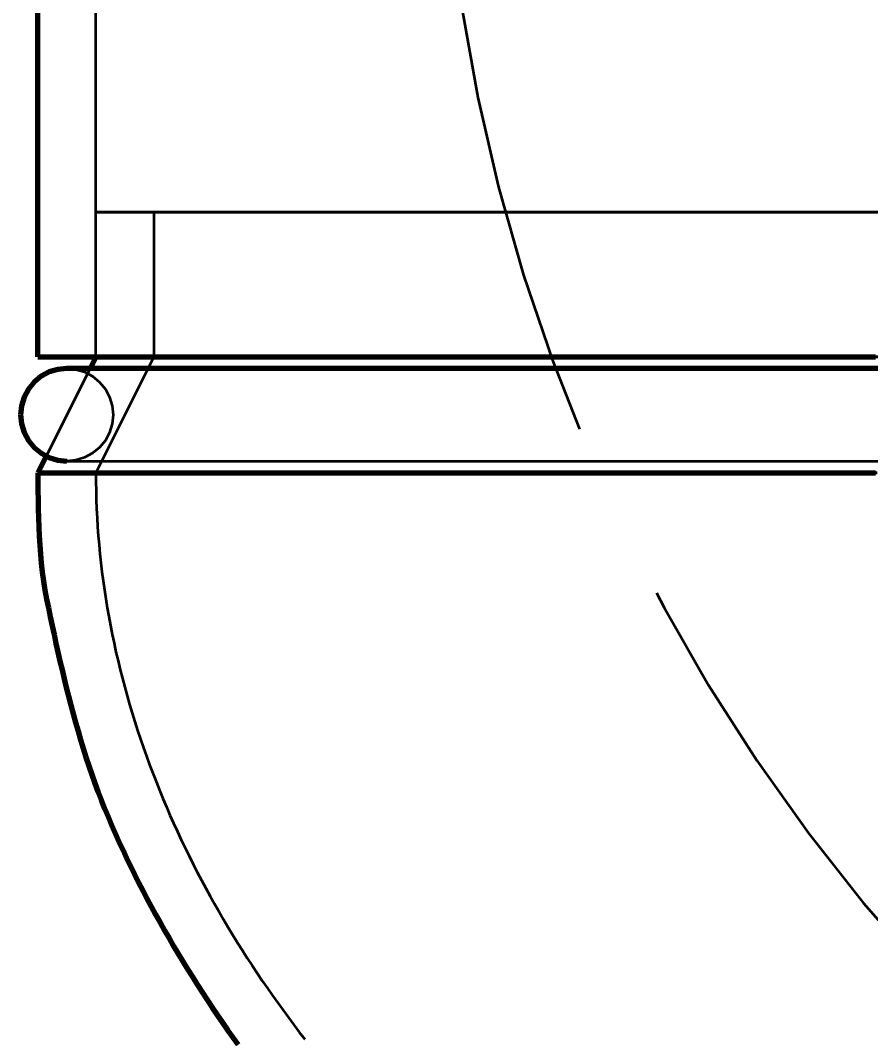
# Model space of a CAD drawing. Header units: millimetres. Extents: x 0 to 2208, y 0 to 420.
# Drawn here: x 76.56 to 81.26, y 151.25 to 156.88 of the extents above; entities that cross this region are included whole.
import ezdxf

# ---------------------------------------------------------------- set-up
doc = ezdxf.new("R2010")
doc.units = ezdxf.units.MM
doc.linetypes.add('IRAM-E-TRAZOS', pattern=[5, 4, -1])
for name, color, linetype, lineweight in [('01-VISIBLE', 7, 'CONTINUOUS', 70), ('02-OCULTA', 4, 'IRAM-E-TRAZOS', 35), ('04-COTA', 3, 'CONTINUOUS', 18)]:
    doc.layers.add(name, color=color, linetype=linetype, lineweight=lineweight)
doc.styles.add('ISO3098', font='isocpeur.ttf')
doc.dimstyles.new('FLAMA-IRAM', dxfattribs={"dimtxt": 3.5, "dimasz": 3.5, "dimexe": 2, "dimexo": 1.5, "dimgap": 1, "dimtad": 1, "dimdec": 1, "dimtxsty": 'ISO3098', "dimblk": 'IRAM_FLECHA', "dimblk1": 'IRAM_FLECHA', "dimblk2": 'IRAM_FLECHA', "dimcen": 2.5, "dimclrd": 256, "dimclre": 256, "dimclrt": 256, "dimazin": 3, "dimtfac": 1, "dimtmove": 0, "dimatfit": 3, "dimlwd": 18, "dimlwe": 18})

# ---------------------------------------------------------------- blocks, each defined once
blk = doc.blocks.new('IRAM_FLECHA')
blk.add_solid([(0, 0), (-1, 0.125), (-1, -0.125)])

msp = doc.modelspace()

# ---------------------------------------------------------------- linework, layer by layer
at = {"layer": '01-VISIBLE'}
for p, q in [((76.6591, 155.0159), (76.6591, 157.4959)), ((76.9791, 155.0159), (76.9471, 154.9519)), ((76.7046, 154.467), (76.6591, 154.3759))]:
    msp.add_line(p, q, dxfattribs=at)
for points in [[(76.6591, 155.0159), (76.7282, 155.0159), (76.7973, 155.0159), (76.8664, 155.0159), (76.9356, 155.0159), (77.0047, 155.0159), (77.0738, 155.0159), (77.1429, 155.0159), (77.2121, 155.0159), (77.2812, 155.0159), (77.3503, 155.0159), (77.4194, 155.0159), (77.4886, 155.0159), (77.5577, 155.0159), (77.6268, 155.0159), (77.6959, 155.0159), (77.7651, 155.0159), (77.8342, 155.0159), (77.9033, 155.0159), (77.9724, 155.0159), (78.0416, 155.0159), (78.1107, 155.0159), (78.1798, 155.0159), (78.2489, 155.0159), (78.3181, 155.0159), (78.3872, 155.0159), (78.4563, 155.0159), (78.5254, 155.0159), (78.5946, 155.0159), (78.6637, 155.0159), (78.7328, 155.0159), (78.8019, 155.0159), (78.8711, 155.0159), (78.9402, 155.0159), (79.0093, 155.0159), (79.0784, 155.0159), (79.1476, 155.0159), (79.2167, 155.0159), (79.2858, 155.0159), (79.3549, 155.0159), (79.4241, 155.0159), (79.4932, 155.0159), (79.5623, 155.0159), (79.6314, 155.0159), (79.7006, 155.0159), (79.7697, 155.0159), (79.8388, 155.0159), (79.9079, 155.0159), (79.9771, 155.0159), (80.0462, 155.0159), (80.1153, 155.0159), (80.1844, 155.0159), (80.2536, 155.0159), (80.3227, 155.0159), (80.3918, 155.0159), (80.4609, 155.0159), (80.5301, 155.0159), (80.5992, 155.0159), (80.6683, 155.0159), (80.7374, 155.0159), (80.8066, 155.0159), (80.8757, 155.0159), (80.9448, 155.0159), (81.0139, 155.0159), (81.0831, 155.0159), (81.1522, 155.0159), (81.2213, 155.0159), (81.2904, 155.0159)], [(76.8191, 154.9519), (76.7691, 154.947), (76.7211, 154.9325), (76.6768, 154.9088), (76.638, 154.877), (76.6062, 154.8382), (76.5825, 154.7939), (76.568, 154.7459), (76.5631, 154.6959)], [(76.9471, 154.9519), (76.9257, 154.9519), (76.9044, 154.9519), (76.8831, 154.9519), (76.8617, 154.9519), (76.8404, 154.9519), (76.8191, 154.9519)], [(81.3285, 154.9519), (81.2602, 154.9519), (81.1919, 154.9519), (81.1235, 154.9519), (81.0552, 154.9519), (80.9869, 154.9519), (80.9186, 154.9519), (80.8502, 154.9519), (80.7819, 154.9519), (80.7136, 154.9519), (80.6453, 154.9519), (80.5769, 154.9519), (80.5086, 154.9519), (80.4403, 154.9519), (80.372, 154.9519), (80.3036, 154.9519), (80.2353, 154.9519), (80.167, 154.9519), (80.0987, 154.9519), (80.0303, 154.9519), (79.962, 154.9519), (79.8937, 154.9519), (79.8254, 154.9519), (79.757, 154.9519), (79.6887, 154.9519), (79.6204, 154.9519), (79.5521, 154.9519), (79.4837, 154.9519), (79.4154, 154.9519), (79.3471, 154.9519), (79.2788, 154.9519), (79.2104, 154.9519), (79.1421, 154.9519), (79.0738, 154.9519), (79.0055, 154.9519), (78.9371, 154.9519), (78.8688, 154.9519), (78.8005, 154.9519), (78.7322, 154.9519), (78.6638, 154.9519), (78.5955, 154.9519), (78.5272, 154.9519), (78.4589, 154.9519), (78.3905, 154.9519), (78.3222, 154.9519), (78.2539, 154.9519), (78.1856, 154.9519), (78.1172, 154.9519), (78.0489, 154.9519), (77.9806, 154.9519), (77.9123, 154.9519), (77.8439, 154.9519), (77.7756, 154.9519), (77.7073, 154.9519), (77.639, 154.9519), (77.5706, 154.9519), (77.5023, 154.9519), (77.434, 154.9519), (77.3657, 154.9519), (77.2973, 154.9519), (77.229, 154.9519), (77.1607, 154.9519), (77.0924, 154.9519), (77.024, 154.9519), (76.9557, 154.9519), (76.8874, 154.9519), (76.8191, 154.9519)], [(76.5631, 154.6959), (76.568, 154.646), (76.5825, 154.598), (76.6062, 154.5537), (76.638, 154.5149), (76.6768, 154.4831), (76.7211, 154.4594), (76.7691, 154.4449), (76.8191, 154.4399)], [(76.6591, 154.3759), (76.659, 154.3258), (76.6594, 154.2757), (76.66, 154.2256), (76.661, 154.1755), (76.6623, 154.1254), (76.6639, 154.0753), (76.6661, 154.0253), (76.669, 153.9752), (76.6727, 153.9253), (76.6774, 153.8754), (76.6832, 153.8256), (76.6902, 153.776), (76.6982, 153.7265), (76.7071, 153.6772), (76.7168, 153.628), (76.7269, 153.579), (76.7374, 153.53), (76.748, 153.481), (76.7589, 153.4321), (76.7698, 153.3832), (76.781, 153.3343), (76.7924, 153.2855), (76.804, 153.2368), (76.8159, 153.1881), (76.8282, 153.1395), (76.8409, 153.0911), (76.854, 153.0427), (76.8674, 152.9944), (76.8812, 152.9462), (76.8953, 152.8981), (76.9098, 152.8502), (76.9248, 152.8024), (76.9406, 152.7548), (76.957, 152.7074), (76.9738, 152.6602), (76.9912, 152.6132), (77.0091, 152.5665), (77.0276, 152.5199), (77.0467, 152.4735), (77.0662, 152.4274), (77.0862, 152.3815), (77.1068, 152.3357), (77.1277, 152.2902), (77.1491, 152.2449), (77.171, 152.1998), (77.1932, 152.1549), (77.2158, 152.1102), (77.2388, 152.0657), (77.2622, 152.0213), (77.2859, 151.9772), (77.3099, 151.9332), (77.3343, 151.8894), (77.359, 151.8458), (77.384, 151.8024), (77.4093, 151.7592), (77.4349, 151.7161), (77.4608, 151.6732), (77.4871, 151.6305), (77.5136, 151.588), (77.5404, 151.5457), (77.5676, 151.5036), (77.595, 151.4616), (77.6228, 151.4199), (77.6509, 151.3784), (77.6793, 151.3372), (77.7081, 151.2962), (77.7372, 151.2553), (77.7666, 151.2147)], [(76.6591, 154.3759), (76.7282, 154.3759), (76.7973, 154.3759), (76.8664, 154.3759), (76.9356, 154.3759), (77.0047, 154.3759), (77.0738, 154.3759), (77.1429, 154.3759), (77.2121, 154.3759), (77.2812, 154.3759), (77.3503, 154.3759), (77.4194, 154.3759), (77.4886, 154.3759), (77.5577, 154.3759), (77.6268, 154.3759), (77.6959, 154.3759), (77.7651, 154.3759), (77.8342, 154.3759), (77.9033, 154.3759), (77.9724, 154.3759), (78.0416, 154.3759), (78.1107, 154.3759), (78.1798, 154.3759), (78.2489, 154.3759), (78.3181, 154.3759), (78.3872, 154.3759), (78.4563, 154.3759), (78.5254, 154.3759), (78.5946, 154.3759), (78.6637, 154.3759), (78.7328, 154.3759), (78.8019, 154.3759), (78.8711, 154.3759), (78.9402, 154.3759), (79.0093, 154.3759), (79.0784, 154.3759), (79.1476, 154.3759), (79.2167, 154.3759), (79.2858, 154.3759), (79.3549, 154.3759), (79.4241, 154.3759), (79.4932, 154.3759), (79.5623, 154.3759), (79.6314, 154.3759), (79.7006, 154.3759), (79.7697, 154.3759), (79.8388, 154.3759), (79.9079, 154.3759), (79.9771, 154.3759), (80.0462, 154.3759), (80.1153, 154.3759), (80.1844, 154.3759), (80.2536, 154.3759), (80.3227, 154.3759), (80.3918, 154.3759), (80.4609, 154.3759), (80.5301, 154.3759), (80.5992, 154.3759), (80.6683, 154.3759), (80.7374, 154.3759), (80.8066, 154.3759), (80.8757, 154.3759), (80.9448, 154.3759), (81.0139, 154.3759), (81.0831, 154.3759), (81.1522, 154.3759), (81.2213, 154.3759), (81.2904, 154.3759)]]:
    msp.add_lwpolyline(points, dxfattribs=at)
at = {"layer": '02-OCULTA'}
for p, q in [((76.9791, 155.0159), (76.9791, 204.3159)), ((76.9791, 155.0159), (76.9791, 155.8159)), ((77.2991, 155.8159), (77.2991, 155.0159)), ((77.2991, 155.0159), (76.9791, 154.3759)), ((76.9471, 154.9519), (76.7046, 154.467))]:
    msp.add_line(p, q, dxfattribs=at)
for points in [[(81.3007, 155.8159), (81.2331, 155.8159), (81.1656, 155.8159), (81.0981, 155.8159), (81.0306, 155.8159), (80.963, 155.8159), (80.8955, 155.8159), (80.828, 155.8159), (80.7605, 155.8159), (80.6929, 155.8159), (80.6254, 155.8159), (80.5579, 155.8159), (80.4904, 155.8159), (80.4228, 155.8159), (80.3553, 155.8159), (80.2878, 155.8159), (80.2203, 155.8159), (80.1527, 155.8159), (80.0852, 155.8159), (80.0177, 155.8159), (79.9502, 155.8159), (79.8826, 155.8159), (79.8151, 155.8159), (79.7476, 155.8159), (79.6801, 155.8159), (79.6125, 155.8159), (79.545, 155.8159), (79.4775, 155.8159), (79.41, 155.8159), (79.3424, 155.8159), (79.2749, 155.8159), (79.2074, 155.8159), (79.1399, 155.8159), (79.0723, 155.8159), (79.0048, 155.8159), (78.9373, 155.8159), (78.8698, 155.8159), (78.8022, 155.8159), (78.7347, 155.8159), (78.6672, 155.8159), (78.5997, 155.8159), (78.5321, 155.8159), (78.4646, 155.8159), (78.3971, 155.8159), (78.3296, 155.8159), (78.262, 155.8159), (78.1945, 155.8159), (78.127, 155.8159), (78.0595, 155.8159), (77.9919, 155.8159), (77.9244, 155.8159), (77.8569, 155.8159), (77.7894, 155.8159), (77.7218, 155.8159), (77.6543, 155.8159), (77.5868, 155.8159), (77.5193, 155.8159), (77.4517, 155.8159), (77.3842, 155.8159), (77.3167, 155.8159), (77.2492, 155.8159), (77.1816, 155.8159), (77.1141, 155.8159), (77.0466, 155.8159), (76.9791, 155.8159)], [(76.9791, 155.8159), (77.0466, 155.8159), (77.1141, 155.8159), (77.1816, 155.8159), (77.2492, 155.8159), (77.3167, 155.8159), (77.3842, 155.8159), (77.4517, 155.8159), (77.5193, 155.8159), (77.5868, 155.8159), (77.6543, 155.8159), (77.7218, 155.8159), (77.7894, 155.8159), (77.8569, 155.8159), (77.9244, 155.8159), (77.9919, 155.8159), (78.0595, 155.8159), (78.127, 155.8159), (78.1945, 155.8159), (78.262, 155.8159), (78.3296, 155.8159), (78.3971, 155.8159), (78.4646, 155.8159), (78.5321, 155.8159), (78.5997, 155.8159), (78.6672, 155.8159), (78.7347, 155.8159), (78.8022, 155.8159), (78.8698, 155.8159), (78.9373, 155.8159), (79.0048, 155.8159), (79.0723, 155.8159), (79.1399, 155.8159), (79.2074, 155.8159), (79.2749, 155.8159), (79.3424, 155.8159), (79.41, 155.8159), (79.4775, 155.8159), (79.545, 155.8159), (79.6125, 155.8159), (79.6801, 155.8159), (79.7476, 155.8159), (79.8151, 155.8159), (79.8826, 155.8159), (79.9502, 155.8159), (80.0177, 155.8159), (80.0852, 155.8159), (80.1527, 155.8159), (80.2203, 155.8159), (80.2878, 155.8159), (80.3553, 155.8159), (80.4228, 155.8159), (80.4904, 155.8159), (80.5579, 155.8159), (80.6254, 155.8159), (80.6929, 155.8159), (80.7605, 155.8159), (80.828, 155.8159), (80.8955, 155.8159), (80.963, 155.8159), (81.0306, 155.8159), (81.0981, 155.8159), (81.1656, 155.8159), (81.2331, 155.8159), (81.3007, 155.8159)], [(81.3205, 155.8159), (81.2546, 155.8159), (81.1886, 155.8159), (81.1227, 155.8159), (81.0568, 155.8159), (80.9909, 155.8159), (80.9249, 155.8159), (80.859, 155.8159), (80.7931, 155.8159), (80.7272, 155.8159), (80.6612, 155.8159), (80.5953, 155.8159), (80.5294, 155.8159), (80.4635, 155.8159), (80.3975, 155.8159), (80.3316, 155.8159), (80.2657, 155.8159), (80.1998, 155.8159), (80.1338, 155.8159), (80.0679, 155.8159), (80.002, 155.8159), (79.9361, 155.8159), (79.8701, 155.8159), (79.8042, 155.8159), (79.7383, 155.8159), (79.6724, 155.8159), (79.6064, 155.8159), (79.5405, 155.8159), (79.4746, 155.8159), (79.4087, 155.8159), (79.3427, 155.8159), (79.2768, 155.8159), (79.2109, 155.8159), (79.145, 155.8159), (79.079, 155.8159), (79.0131, 155.8159), (78.9472, 155.8159), (78.8813, 155.8159), (78.8153, 155.8159), (78.7494, 155.8159), (78.6835, 155.8159), (78.6176, 155.8159), (78.5516, 155.8159), (78.4857, 155.8159), (78.4198, 155.8159), (78.3539, 155.8159), (78.2879, 155.8159), (78.222, 155.8159), (78.1561, 155.8159), (78.0902, 155.8159), (78.0242, 155.8159), (77.9583, 155.8159), (77.8924, 155.8159), (77.8265, 155.8159), (77.7605, 155.8159), (77.6946, 155.8159), (77.6287, 155.8159), (77.5628, 155.8159), (77.4968, 155.8159), (77.4309, 155.8159), (77.365, 155.8159), (77.2991, 155.8159)], [(77.2991, 155.8159), (77.365, 155.8159), (77.4309, 155.8159), (77.4968, 155.8159), (77.5628, 155.8159), (77.6287, 155.8159), (77.6946, 155.8159), (77.7605, 155.8159), (77.8265, 155.8159), (77.8924, 155.8159), (77.9583, 155.8159), (78.0242, 155.8159), (78.0902, 155.8159), (78.1561, 155.8159), (78.222, 155.8159), (78.2879, 155.8159), (78.3539, 155.8159), (78.4198, 155.8159), (78.4857, 155.8159), (78.5516, 155.8159), (78.6176, 155.8159), (78.6835, 155.8159), (78.7494, 155.8159), (78.8153, 155.8159), (78.8813, 155.8159), (78.9472, 155.8159), (79.0131, 155.8159), (79.079, 155.8159), (79.145, 155.8159), (79.2109, 155.8159), (79.2768, 155.8159), (79.3427, 155.8159), (79.4087, 155.8159), (79.4746, 155.8159), (79.5405, 155.8159), (79.6064, 155.8159), (79.6724, 155.8159), (79.7383, 155.8159), (79.8042, 155.8159), (79.8701, 155.8159), (79.9361, 155.8159), (80.002, 155.8159), (80.0679, 155.8159), (80.1338, 155.8159), (80.1998, 155.8159), (80.2657, 155.8159), (80.3316, 155.8159), (80.3975, 155.8159), (80.4635, 155.8159), (80.5294, 155.8159), (80.5953, 155.8159), (80.6612, 155.8159), (80.7272, 155.8159), (80.7931, 155.8159), (80.859, 155.8159), (80.9249, 155.8159), (80.9909, 155.8159), (81.0568, 155.8159), (81.1227, 155.8159), (81.1886, 155.8159), (81.2546, 155.8159), (81.3205, 155.8159)], [(81.2904, 155.0159), (81.2213, 155.0159), (81.1522, 155.0159), (81.0831, 155.0159), (81.0139, 155.0159), (80.9448, 155.0159), (80.8757, 155.0159), (80.8066, 155.0159), (80.7374, 155.0159), (80.6683, 155.0159), (80.5992, 155.0159), (80.5301, 155.0159), (80.4609, 155.0159), (80.3918, 155.0159), (80.3227, 155.0159), (80.2536, 155.0159), (80.1844, 155.0159), (80.1153, 155.0159), (80.0462, 155.0159), (79.9771, 155.0159), (79.9079, 155.0159), (79.8388, 155.0159), (79.7697, 155.0159), (79.7006, 155.0159), (79.6314, 155.0159), (79.5623, 155.0159), (79.4932, 155.0159), (79.4241, 155.0159), (79.3549, 155.0159), (79.2858, 155.0159), (79.2167, 155.0159), (79.1476, 155.0159), (79.0784, 155.0159), (79.0093, 155.0159), (78.9402, 155.0159), (78.8711, 155.0159), (78.8019, 155.0159), (78.7328, 155.0159), (78.6637, 155.0159), (78.5946, 155.0159), (78.5254, 155.0159), (78.4563, 155.0159), (78.3872, 155.0159), (78.3181, 155.0159), (78.2489, 155.0159), (78.1798, 155.0159), (78.1107, 155.0159), (78.0416, 155.0159), (77.9724, 155.0159), (77.9033, 155.0159), (77.8342, 155.0159), (77.7651, 155.0159), (77.6959, 155.0159), (77.6268, 155.0159), (77.5577, 155.0159), (77.4886, 155.0159), (77.4194, 155.0159), (77.3503, 155.0159), (77.2812, 155.0159), (77.2121, 155.0159), (77.1429, 155.0159), (77.0738, 155.0159), (77.0047, 155.0159), (76.9356, 155.0159), (76.8664, 155.0159), (76.7973, 155.0159), (76.7282, 155.0159), (76.6591, 155.0159)], [(81.3007, 155.0159), (81.2331, 155.0159), (81.1656, 155.0159), (81.0981, 155.0159), (81.0306, 155.0159), (80.963, 155.0159), (80.8955, 155.0159), (80.828, 155.0159), (80.7605, 155.0159), (80.6929, 155.0159), (80.6254, 155.0159), (80.5579, 155.0159), (80.4904, 155.0159), (80.4228, 155.0159), (80.3553, 155.0159), (80.2878, 155.0159), (80.2203, 155.0159), (80.1527, 155.0159), (80.0852, 155.0159), (80.0177, 155.0159), (79.9502, 155.0159), (79.8826, 155.0159), (79.8151, 155.0159), (79.7476, 155.0159), (79.6801, 155.0159), (79.6125, 155.0159), (79.545, 155.0159), (79.4775, 155.0159), (79.41, 155.0159), (79.3424, 155.0159), (79.2749, 155.0159), (79.2074, 155.0159), (79.1399, 155.0159), (79.0723, 155.0159), (79.0048, 155.0159), (78.9373, 155.0159), (78.8698, 155.0159), (78.8022, 155.0159), (78.7347, 155.0159), (78.6672, 155.0159), (78.5997, 155.0159), (78.5321, 155.0159), (78.4646, 155.0159), (78.3971, 155.0159), (78.3296, 155.0159), (78.262, 155.0159), (78.1945, 155.0159), (78.127, 155.0159), (78.0595, 155.0159), (77.9919, 155.0159), (77.9244, 155.0159), (77.8569, 155.0159), (77.7894, 155.0159), (77.7218, 155.0159), (77.6543, 155.0159), (77.5868, 155.0159), (77.5193, 155.0159), (77.4517, 155.0159), (77.3842, 155.0159), (77.3167, 155.0159), (77.2492, 155.0159), (77.1816, 155.0159), (77.1141, 155.0159), (77.0466, 155.0159), (76.9791, 155.0159)], [(76.9791, 155.0159), (77.0466, 155.0159), (77.1141, 155.0159), (77.1816, 155.0159), (77.2492, 155.0159), (77.3167, 155.0159), (77.3842, 155.0159), (77.4517, 155.0159), (77.5193, 155.0159), (77.5868, 155.0159), (77.6543, 155.0159), (77.7218, 155.0159), (77.7894, 155.0159), (77.8569, 155.0159), (77.9244, 155.0159), (77.9919, 155.0159), (78.0595, 155.0159), (78.127, 155.0159), (78.1945, 155.0159), (78.262, 155.0159), (78.3296, 155.0159), (78.3971, 155.0159), (78.4646, 155.0159), (78.5321, 155.0159), (78.5997, 155.0159), (78.6672, 155.0159), (78.7347, 155.0159), (78.8022, 155.0159), (78.8698, 155.0159), (78.9373, 155.0159), (79.0048, 155.0159), (79.0723, 155.0159), (79.1399, 155.0159), (79.2074, 155.0159), (79.2749, 155.0159), (79.3424, 155.0159), (79.41, 155.0159), (79.4775, 155.0159), (79.545, 155.0159), (79.6125, 155.0159), (79.6801, 155.0159), (79.7476, 155.0159), (79.8151, 155.0159), (79.8826, 155.0159), (79.9502, 155.0159), (80.0177, 155.0159), (80.0852, 155.0159), (80.1527, 155.0159), (80.2203, 155.0159), (80.2878, 155.0159), (80.3553, 155.0159), (80.4228, 155.0159), (80.4904, 155.0159), (80.5579, 155.0159), (80.6254, 155.0159), (80.6929, 155.0159), (80.7605, 155.0159), (80.828, 155.0159), (80.8955, 155.0159), (80.963, 155.0159), (81.0306, 155.0159), (81.0981, 155.0159), (81.1656, 155.0159), (81.2331, 155.0159), (81.3007, 155.0159)], [(81.3007, 155.0159), (81.2331, 155.0159), (81.1656, 155.0159), (81.0981, 155.0159), (81.0306, 155.0159), (80.963, 155.0159), (80.8955, 155.0159), (80.828, 155.0159), (80.7605, 155.0159), (80.6929, 155.0159), (80.6254, 155.0159), (80.5579, 155.0159), (80.4904, 155.0159), (80.4228, 155.0159), (80.3553, 155.0159), (80.2878, 155.0159), (80.2203, 155.0159), (80.1527, 155.0159), (80.0852, 155.0159), (80.0177, 155.0159), (79.9502, 155.0159), (79.8826, 155.0159), (79.8151, 155.0159), (79.7476, 155.0159), (79.6801, 155.0159), (79.6125, 155.0159), (79.545, 155.0159), (79.4775, 155.0159), (79.41, 155.0159), (79.3424, 155.0159), (79.2749, 155.0159), (79.2074, 155.0159), (79.1399, 155.0159), (79.0723, 155.0159), (79.0048, 155.0159), (78.9373, 155.0159), (78.8698, 155.0159), (78.8022, 155.0159), (78.7347, 155.0159), (78.6672, 155.0159), (78.5997, 155.0159), (78.5321, 155.0159), (78.4646, 155.0159), (78.3971, 155.0159), (78.3296, 155.0159), (78.262, 155.0159), (78.1945, 155.0159), (78.127, 155.0159), (78.0595, 155.0159), (77.9919, 155.0159), (77.9244, 155.0159), (77.8569, 155.0159), (77.7894, 155.0159), (77.7218, 155.0159), (77.6543, 155.0159), (77.5868, 155.0159), (77.5193, 155.0159), (77.4517, 155.0159), (77.3842, 155.0159), (77.3167, 155.0159), (77.2492, 155.0159), (77.1816, 155.0159), (77.1141, 155.0159), (77.0466, 155.0159), (76.9791, 155.0159)], [(76.9791, 155.0159), (77.0466, 155.0159), (77.1141, 155.0159), (77.1816, 155.0159), (77.2492, 155.0159), (77.3167, 155.0159), (77.3842, 155.0159), (77.4517, 155.0159), (77.5193, 155.0159), (77.5868, 155.0159), (77.6543, 155.0159), (77.7218, 155.0159), (77.7894, 155.0159), (77.8569, 155.0159), (77.9244, 155.0159), (77.9919, 155.0159), (78.0595, 155.0159), (78.127, 155.0159), (78.1945, 155.0159), (78.262, 155.0159), (78.3296, 155.0159), (78.3971, 155.0159), (78.4646, 155.0159), (78.5321, 155.0159), (78.5997, 155.0159), (78.6672, 155.0159), (78.7347, 155.0159), (78.8022, 155.0159), (78.8698, 155.0159), (78.9373, 155.0159), (79.0048, 155.0159), (79.0723, 155.0159), (79.1399, 155.0159), (79.2074, 155.0159), (79.2749, 155.0159), (79.3424, 155.0159), (79.41, 155.0159), (79.4775, 155.0159), (79.545, 155.0159), (79.6125, 155.0159), (79.6801, 155.0159), (79.7476, 155.0159), (79.8151, 155.0159), (79.8826, 155.0159), (79.9502, 155.0159), (80.0177, 155.0159), (80.0852, 155.0159), (80.1527, 155.0159), (80.2203, 155.0159), (80.2878, 155.0159), (80.3553, 155.0159), (80.4228, 155.0159), (80.4904, 155.0159), (80.5579, 155.0159), (80.6254, 155.0159), (80.6929, 155.0159), (80.7605, 155.0159), (80.828, 155.0159), (80.8955, 155.0159), (80.963, 155.0159), (81.0306, 155.0159), (81.0981, 155.0159), (81.1656, 155.0159), (81.2331, 155.0159), (81.3007, 155.0159)], [(81.3205, 155.0159), (81.2546, 155.0159), (81.1886, 155.0159), (81.1227, 155.0159), (81.0568, 155.0159), (80.9909, 155.0159), (80.9249, 155.0159), (80.859, 155.0159), (80.7931, 155.0159), (80.7272, 155.0159), (80.6612, 155.0159), (80.5953, 155.0159), (80.5294, 155.0159), (80.4635, 155.0159), (80.3975, 155.0159), (80.3316, 155.0159), (80.2657, 155.0159), (80.1998, 155.0159), (80.1338, 155.0159), (80.0679, 155.0159), (80.002, 155.0159), (79.9361, 155.0159), (79.8701, 155.0159), (79.8042, 155.0159), (79.7383, 155.0159), (79.6724, 155.0159), (79.6064, 155.0159), (79.5405, 155.0159), (79.4746, 155.0159), (79.4087, 155.0159), (79.3427, 155.0159), (79.2768, 155.0159), (79.2109, 155.0159), (79.145, 155.0159), (79.079, 155.0159), (79.0131, 155.0159), (78.9472, 155.0159), (78.8813, 155.0159), (78.8153, 155.0159), (78.7494, 155.0159), (78.6835, 155.0159), (78.6176, 155.0159), (78.5516, 155.0159), (78.4857, 155.0159), (78.4198, 155.0159), (78.3539, 155.0159), (78.2879, 155.0159), (78.222, 155.0159), (78.1561, 155.0159), (78.0902, 155.0159), (78.0242, 155.0159), (77.9583, 155.0159), (77.8924, 155.0159), (77.8265, 155.0159), (77.7605, 155.0159), (77.6946, 155.0159), (77.6287, 155.0159), (77.5628, 155.0159), (77.4968, 155.0159), (77.4309, 155.0159), (77.365, 155.0159), (77.2991, 155.0159)], [(77.2991, 155.0159), (77.365, 155.0159), (77.4309, 155.0159), (77.4968, 155.0159), (77.5628, 155.0159), (77.6287, 155.0159), (77.6946, 155.0159), (77.7605, 155.0159), (77.8265, 155.0159), (77.8924, 155.0159), (77.9583, 155.0159), (78.0242, 155.0159), (78.0902, 155.0159), (78.1561, 155.0159), (78.222, 155.0159), (78.2879, 155.0159), (78.3539, 155.0159), (78.4198, 155.0159), (78.4857, 155.0159), (78.5516, 155.0159), (78.6176, 155.0159), (78.6835, 155.0159), (78.7494, 155.0159), (78.8153, 155.0159), (78.8813, 155.0159), (78.9472, 155.0159), (79.0131, 155.0159), (79.079, 155.0159), (79.145, 155.0159), (79.2109, 155.0159), (79.2768, 155.0159), (79.3427, 155.0159), (79.4087, 155.0159), (79.4746, 155.0159), (79.5405, 155.0159), (79.6064, 155.0159), (79.6724, 155.0159), (79.7383, 155.0159), (79.8042, 155.0159), (79.8701, 155.0159), (79.9361, 155.0159), (80.002, 155.0159), (80.0679, 155.0159), (80.1338, 155.0159), (80.1998, 155.0159), (80.2657, 155.0159), (80.3316, 155.0159), (80.3975, 155.0159), (80.4635, 155.0159), (80.5294, 155.0159), (80.5953, 155.0159), (80.6612, 155.0159), (80.7272, 155.0159), (80.7931, 155.0159), (80.859, 155.0159), (80.9249, 155.0159), (80.9909, 155.0159), (81.0568, 155.0159), (81.1227, 155.0159), (81.1886, 155.0159), (81.2546, 155.0159), (81.3205, 155.0159)], [(76.8191, 154.9519), (76.869, 154.947), (76.917, 154.9325), (76.9613, 154.9088), (77.0001, 154.877), (77.0319, 154.8382), (77.0556, 154.7939), (77.0701, 154.7459), (77.0751, 154.6959), (77.0701, 154.646), (77.0556, 154.598), (77.0319, 154.5537), (77.0001, 154.5149), (76.9613, 154.4831), (76.917, 154.4594), (76.869, 154.4449), (76.8191, 154.4399)], [(81.2789, 154.9519), (81.2112, 154.9519), (81.1435, 154.9519), (81.0758, 154.9519), (81.0082, 154.9519), (80.9405, 154.9519), (80.8728, 154.9519), (80.8051, 154.9519), (80.7374, 154.9519), (80.6697, 154.9519), (80.6021, 154.9519), (80.5344, 154.9519), (80.4667, 154.9519), (80.399, 154.9519), (80.3313, 154.9519), (80.2636, 154.9519), (80.1959, 154.9519), (80.1283, 154.9519), (80.0606, 154.9519), (79.9929, 154.9519), (79.9252, 154.9519), (79.8575, 154.9519), (79.7898, 154.9519), (79.7221, 154.9519), (79.6545, 154.9519), (79.5868, 154.9519), (79.5191, 154.9519), (79.4514, 154.9519), (79.3837, 154.9519), (79.316, 154.9519), (79.2484, 154.9519), (79.1807, 154.9519), (79.113, 154.9519), (79.0453, 154.9519), (78.9776, 154.9519), (78.9099, 154.9519), (78.8422, 154.9519), (78.7746, 154.9519), (78.7069, 154.9519), (78.6392, 154.9519), (78.5715, 154.9519), (78.5038, 154.9519), (78.4361, 154.9519), (78.3684, 154.9519), (78.3008, 154.9519), (78.2331, 154.9519), (78.1654, 154.9519), (78.0977, 154.9519), (78.03, 154.9519), (77.9623, 154.9519), (77.8947, 154.9519), (77.827, 154.9519), (77.7593, 154.9519), (77.6916, 154.9519), (77.6239, 154.9519), (77.5562, 154.9519), (77.4885, 154.9519), (77.4209, 154.9519), (77.3532, 154.9519), (77.2855, 154.9519), (77.2178, 154.9519), (77.1501, 154.9519), (77.0824, 154.9519), (77.0147, 154.9519), (76.9471, 154.9519)], [(76.8191, 154.4399), (76.8874, 154.4399), (76.9557, 154.4399), (77.024, 154.4399), (77.0923, 154.4399), (77.1606, 154.4399), (77.229, 154.4399), (77.2973, 154.4399), (77.3656, 154.4399), (77.434, 154.4399), (77.5023, 154.4399), (77.5706, 154.4399), (77.6389, 154.4399), (77.7073, 154.4399), (77.7756, 154.4399), (77.8439, 154.4399), (77.9122, 154.4399), (77.9806, 154.4399), (78.0489, 154.4399), (78.1172, 154.4399), (78.1856, 154.4399), (78.2539, 154.4399), (78.3222, 154.4399), (78.3905, 154.4399), (78.4589, 154.4399), (78.5272, 154.4399), (78.5955, 154.4399), (78.6638, 154.4399), (78.7322, 154.4399), (78.8005, 154.4399), (78.8688, 154.4399), (78.9371, 154.4399), (79.0055, 154.4399), (79.0738, 154.4399), (79.1421, 154.4399), (79.2104, 154.4399), (79.2788, 154.4399), (79.3471, 154.4399), (79.4154, 154.4399), (79.4837, 154.4399), (79.5521, 154.4399), (79.6204, 154.4399), (79.6887, 154.4399), (79.757, 154.4399), (79.8254, 154.4399), (79.8937, 154.4399), (79.962, 154.4399), (80.0303, 154.4399), (80.0987, 154.4399), (80.167, 154.4399), (80.2353, 154.4399), (80.3036, 154.4399), (80.372, 154.4399), (80.4403, 154.4399), (80.5086, 154.4399), (80.5769, 154.4399), (80.6453, 154.4399), (80.7136, 154.4399), (80.7819, 154.4399), (80.8502, 154.4399), (80.9186, 154.4399), (80.9869, 154.4399), (81.0552, 154.4399), (81.1235, 154.4399), (81.1919, 154.4399), (81.2602, 154.4399), (81.3285, 154.4399)], [(76.8191, 154.4399), (76.8873, 154.4399), (76.9557, 154.4399), (77.024, 154.4399), (77.0923, 154.4399), (77.1606, 154.4399), (77.229, 154.4399), (77.2973, 154.4399), (77.3656, 154.4399), (77.4339, 154.4399), (77.5023, 154.4399), (77.5706, 154.4399), (77.6389, 154.4399), (77.7072, 154.4399), (77.7755, 154.4399), (77.8439, 154.4399), (77.9122, 154.4399), (77.9805, 154.4399), (78.0489, 154.4399), (78.1172, 154.4399), (78.1855, 154.4399), (78.2538, 154.4399), (78.3222, 154.4399), (78.3905, 154.4399), (78.4588, 154.4399), (78.5271, 154.4399), (78.5955, 154.4399), (78.6638, 154.4399), (78.7321, 154.4399), (78.8004, 154.4399), (78.8688, 154.4399), (78.9371, 154.4399), (79.0054, 154.4399), (79.0737, 154.4399), (79.1421, 154.4399), (79.2104, 154.4399), (79.2787, 154.4399), (79.347, 154.4399), (79.4154, 154.4399), (79.4837, 154.4399), (79.552, 154.4399), (79.6204, 154.4399), (79.6887, 154.4399), (79.757, 154.4399), (79.8253, 154.4399), (79.8937, 154.4399), (79.962, 154.4399), (80.0303, 154.4399), (80.0986, 154.4399), (80.167, 154.4399), (80.2353, 154.4399), (80.3036, 154.4399), (80.3719, 154.4399), (80.4403, 154.4399), (80.5086, 154.4399), (80.5769, 154.4399), (80.6453, 154.4399), (80.7136, 154.4399), (80.7819, 154.4399), (80.8502, 154.4399), (80.9186, 154.4399), (80.9869, 154.4399), (81.0552, 154.4399), (81.1235, 154.4399), (81.1919, 154.4399), (81.2602, 154.4399), (81.3285, 154.4399)], [(81.2904, 154.3759), (81.2213, 154.3759), (81.1522, 154.3759), (81.0831, 154.3759), (81.0139, 154.3759), (80.9448, 154.3759), (80.8757, 154.3759), (80.8066, 154.3759), (80.7374, 154.3759), (80.6683, 154.3759), (80.5992, 154.3759), (80.5301, 154.3759), (80.4609, 154.3759), (80.3918, 154.3759), (80.3227, 154.3759), (80.2536, 154.3759), (80.1844, 154.3759), (80.1153, 154.3759), (80.0462, 154.3759), (79.9771, 154.3759), (79.9079, 154.3759), (79.8388, 154.3759), (79.7697, 154.3759), (79.7006, 154.3759), (79.6314, 154.3759), (79.5623, 154.3759), (79.4932, 154.3759), (79.4241, 154.3759), (79.3549, 154.3759), (79.2858, 154.3759), (79.2167, 154.3759), (79.1476, 154.3759), (79.0784, 154.3759), (79.0093, 154.3759), (78.9402, 154.3759), (78.8711, 154.3759), (78.8019, 154.3759), (78.7328, 154.3759), (78.6637, 154.3759), (78.5946, 154.3759), (78.5254, 154.3759), (78.4563, 154.3759), (78.3872, 154.3759), (78.3181, 154.3759), (78.2489, 154.3759), (78.1798, 154.3759), (78.1107, 154.3759), (78.0416, 154.3759), (77.9724, 154.3759), (77.9033, 154.3759), (77.8342, 154.3759), (77.7651, 154.3759), (77.6959, 154.3759), (77.6268, 154.3759), (77.5577, 154.3759), (77.4886, 154.3759), (77.4194, 154.3759), (77.3503, 154.3759), (77.2812, 154.3759), (77.2121, 154.3759), (77.1429, 154.3759), (77.0738, 154.3759), (77.0047, 154.3759), (76.9356, 154.3759), (76.8664, 154.3759), (76.7973, 154.3759), (76.7282, 154.3759), (76.6591, 154.3759)], [(81.3007, 154.3759), (81.2331, 154.3759), (81.1656, 154.3759), (81.0981, 154.3759), (81.0306, 154.3759), (80.963, 154.3759), (80.8955, 154.3759), (80.828, 154.3759), (80.7605, 154.3759), (80.6929, 154.3759), (80.6254, 154.3759), (80.5579, 154.3759), (80.4904, 154.3759), (80.4228, 154.3759), (80.3553, 154.3759), (80.2878, 154.3759), (80.2203, 154.3759), (80.1527, 154.3759), (80.0852, 154.3759), (80.0177, 154.3759), (79.9502, 154.3759), (79.8826, 154.3759), (79.8151, 154.3759), (79.7476, 154.3759), (79.6801, 154.3759), (79.6125, 154.3759), (79.545, 154.3759), (79.4775, 154.3759), (79.41, 154.3759), (79.3424, 154.3759), (79.2749, 154.3759), (79.2074, 154.3759), (79.1399, 154.3759), (79.0723, 154.3759), (79.0048, 154.3759), (78.9373, 154.3759), (78.8698, 154.3759), (78.8022, 154.3759), (78.7347, 154.3759), (78.6672, 154.3759), (78.5997, 154.3759), (78.5321, 154.3759), (78.4646, 154.3759), (78.3971, 154.3759), (78.3296, 154.3759), (78.262, 154.3759), (78.1945, 154.3759), (78.127, 154.3759), (78.0595, 154.3759), (77.9919, 154.3759), (77.9244, 154.3759), (77.8569, 154.3759), (77.7894, 154.3759), (77.7218, 154.3759), (77.6543, 154.3759), (77.5868, 154.3759), (77.5193, 154.3759), (77.4517, 154.3759), (77.3842, 154.3759), (77.3167, 154.3759), (77.2492, 154.3759), (77.1816, 154.3759), (77.1141, 154.3759), (77.0466, 154.3759), (76.9791, 154.3759)], [(76.9791, 154.3759), (77.0466, 154.3759), (77.1141, 154.3759), (77.1816, 154.3759), (77.2492, 154.3759), (77.3167, 154.3759), (77.3842, 154.3759), (77.4517, 154.3759), (77.5193, 154.3759), (77.5868, 154.3759), (77.6543, 154.3759), (77.7218, 154.3759), (77.7894, 154.3759), (77.8569, 154.3759), (77.9244, 154.3759), (77.9919, 154.3759), (78.0595, 154.3759), (78.127, 154.3759), (78.1945, 154.3759), (78.262, 154.3759), (78.3296, 154.3759), (78.3971, 154.3759), (78.4646, 154.3759), (78.5321, 154.3759), (78.5997, 154.3759), (78.6672, 154.3759), (78.7347, 154.3759), (78.8022, 154.3759), (78.8698, 154.3759), (78.9373, 154.3759), (79.0048, 154.3759), (79.0723, 154.3759), (79.1399, 154.3759), (79.2074, 154.3759), (79.2749, 154.3759), (79.3424, 154.3759), (79.41, 154.3759), (79.4775, 154.3759), (79.545, 154.3759), (79.6125, 154.3759), (79.6801, 154.3759), (79.7476, 154.3759), (79.8151, 154.3759), (79.8826, 154.3759), (79.9502, 154.3759), (80.0177, 154.3759), (80.0852, 154.3759), (80.1527, 154.3759), (80.2203, 154.3759), (80.2878, 154.3759), (80.3553, 154.3759), (80.4228, 154.3759), (80.4904, 154.3759), (80.5579, 154.3759), (80.6254, 154.3759), (80.6929, 154.3759), (80.7605, 154.3759), (80.828, 154.3759), (80.8955, 154.3759), (80.963, 154.3759), (81.0306, 154.3759), (81.0981, 154.3759), (81.1656, 154.3759), (81.2331, 154.3759), (81.3007, 154.3759)], [(76.9791, 154.3759), (76.9795, 154.3259), (76.9803, 154.2759), (76.9817, 154.2259), (76.9837, 154.176), (76.9861, 154.126), (76.9893, 154.0761), (76.9928, 154.0262), (76.9971, 153.9764), (77.0019, 153.9266), (77.0072, 153.8769), (77.0132, 153.8272), (77.0194, 153.7776), (77.0266, 153.7281), (77.0341, 153.6787), (77.0422, 153.6293), (77.0509, 153.5801), (77.0599, 153.5309), (77.0697, 153.4818), (77.0799, 153.4329), (77.0907, 153.384), (77.102, 153.3353), (77.1136, 153.2867), (77.1261, 153.2382), (77.1388, 153.1899), (77.1522, 153.1417), (77.166, 153.0936), (77.1802, 153.0457), (77.1951, 152.9979), (77.2102, 152.9503), (77.2261, 152.9028), (77.2423, 152.8555), (77.259, 152.8084), (77.2763, 152.7614), (77.2938, 152.7146), (77.3121, 152.668), (77.3306, 152.6216), (77.3497, 152.5754), (77.3692, 152.5293), (77.389, 152.4834), (77.4095, 152.4378), (77.4302, 152.3922), (77.4515, 152.347), (77.4731, 152.3019), (77.4951, 152.257), (77.5176, 152.2123), (77.5404, 152.1678), (77.5637, 152.1236), (77.5873, 152.0795), (77.6113, 152.0356), (77.6358, 151.992), (77.6605, 151.9485), (77.6857, 151.9053), (77.7112, 151.8623), (77.7371, 151.8195), (77.7634, 151.7769), (77.7899, 151.7345), (77.8169, 151.6924), (77.8441, 151.6505), (77.8718, 151.6088), (77.8997, 151.5673), (77.9279, 151.526), (77.9566, 151.4851), (77.9854, 151.4442), (78.0147, 151.4036), (78.0442, 151.3633), (78.074, 151.3231), (78.1042, 151.2832), (78.1345, 151.2434)]]:
    msp.add_lwpolyline(points, dxfattribs=at)
msp.add_arc((89.1341, 158.5159), 10.25, 180, -90, dxfattribs=at)
msp.add_arc((89.1341, 158.5159), 10.25, 180, -90, dxfattribs=at)
msp.add_arc((89.1341, 158.5159), 10.25, 180, -90, dxfattribs=at)

# ---------------------------------------------------------------- dimensions: what is measured, and where the dimension line sits
at = {"layer": '04-COTA'}
msp.add_linear_dim(base=(55.4841, 143.7659), p1=(76.6591, 143.7659), p2=(87.4841, 216.4511), angle=90, dimstyle='FLAMA-IRAM', override={"dimlfac": 10}, dxfattribs=at).render()

doc.saveas('drawing.dxf')
